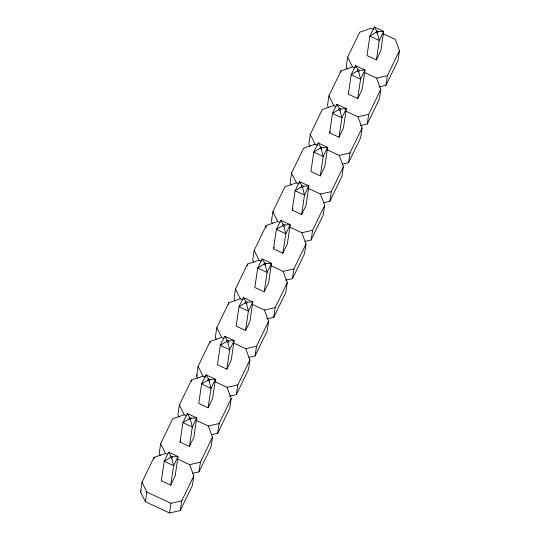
<?xml version="1.0" encoding="UTF-8"?>
<svg xmlns="http://www.w3.org/2000/svg" width="540" height="540" viewBox="0 0 540 540"><rect width="100%" height="100%" fill="white"/><g stroke="black" fill="none" stroke-linecap="round" stroke-linejoin="round"><path stroke-width="0.81" d="M177.599 459.02L189.648 464.643L193.793 475.895L192.362 485.602L180.286 510.563L169.519 513L145.422 501.761L140.542 492.028L141.973 482.321L154.042 457.367L165.55 453.404L167.812 454.457M145.422 501.761L146.853 492.055L141.973 482.321M153.806 458.987L154.042 457.367M186.503 415.807L184.248 414.754L172.739 418.716L160.67 443.671L159.233 453.377L160.36 455.625M205.2 377.15L202.946 376.096L191.437 380.059L179.368 405.02L177.93 414.727L179.057 416.968M170.734 485.102L173.603 465.689L178.018 456.557L168.629 452.183L164.214 461.315L161.345 480.728L170.734 485.102L175.156 475.97L178.018 456.557L172.429 456.854L170.991 456.179L168.629 452.183M169.519 513L170.951 503.294L181.724 500.857L193.793 475.895M180.043 442.071L182.912 422.658L187.326 413.532L196.715 417.906L193.853 437.319L189.432 446.452L180.043 442.071L180.725 440.667M191.201 381.679L191.437 380.059M197.755 378.317L196.628 376.07L198.065 366.363L210.134 341.408L221.643 337.446L223.898 338.499M189.432 446.452L192.301 427.039L196.715 417.906L191.126 418.196L189.689 417.528L187.326 413.532M180.286 510.563L181.724 500.857M209.898 343.028L210.134 341.408M205.787 376.495L206.024 374.875L215.413 379.256L212.551 398.669L208.13 407.795L198.74 403.421L201.609 384.007L206.024 374.875L208.386 378.877L209.824 379.546L215.413 379.256L210.998 388.382L208.13 407.795M242.595 299.849L240.341 298.796L228.832 302.758L216.763 327.713L215.325 337.419L216.452 339.667M192.834 473.303L198.983 471.906L200.421 462.2L212.49 437.245L208.346 425.986L196.297 420.37M228.596 304.371L228.832 302.758M212.49 437.245L211.059 446.951L198.983 471.906M261.293 261.191L259.038 260.138L247.529 264.101L235.46 289.055L234.023 298.769L235.15 301.01M226.827 369.144L229.696 349.731L234.11 340.598L224.721 336.224L220.306 345.35L217.438 364.77L226.827 369.144L231.248 360.011L234.11 340.598L228.521 340.895L227.084 340.22L224.721 336.224M211.532 434.646L217.681 433.256L219.119 423.549L231.188 398.594L227.043 387.335L214.994 381.719M247.293 265.721L247.529 264.101M243.182 299.187L243.419 297.567L252.808 301.948L249.939 321.361L245.525 330.494L236.135 326.113L239.004 306.7L243.419 297.567L245.781 301.57L247.219 302.238L252.808 301.948L248.393 311.081L245.525 330.494M231.188 398.594L229.757 408.301L217.681 433.256M279.99 222.541L277.729 221.488L266.227 225.45L254.151 250.405L252.72 260.111L253.847 262.359M229.46 396.171L236.378 394.605L237.816 384.899L249.885 359.937L245.741 348.685L233.692 343.062M265.869 227.873L266.227 225.45M249.885 359.937L248.454 369.644L236.378 394.605M298.688 183.89L296.426 182.837L284.924 186.793L272.849 211.754L271.418 221.461L272.545 223.709M264.222 291.836L267.091 272.423L271.505 263.297L262.116 258.916L257.702 268.049L254.833 287.462L264.222 291.836L268.637 282.71L271.505 263.297L265.916 263.588L264.478 262.919L262.116 258.916M248.92 357.345L255.076 355.948L256.507 346.241L268.582 321.287L264.438 310.028L252.389 304.412M273.53 248.812L276.399 229.392L280.814 220.266L290.203 224.64L287.334 244.053L282.92 253.186L273.53 248.812L274.212 247.401M268.582 321.287L267.151 330.993L255.076 355.948M317.385 145.233L315.124 144.18L303.622 148.142L291.546 173.097L290.115 182.804L291.242 185.051M282.92 253.186L285.788 233.773L290.203 224.64L284.614 224.937L283.176 224.262L280.814 220.266M266.848 318.863L273.773 317.297L275.204 307.591L287.28 282.636L283.135 271.377L271.087 265.761M292.228 210.154L295.097 190.742L299.511 181.609L308.9 185.99L306.031 205.403L301.617 214.535L292.228 210.154L292.91 208.751M299.275 183.229L299.511 181.609L301.867 185.612L303.311 186.28L308.9 185.99L304.486 195.122L301.617 214.535M287.28 282.636L285.849 292.343L273.773 317.297M336.082 106.583L333.821 105.53L322.319 109.492L310.244 134.447L308.812 144.153L309.94 146.401M285.545 280.213L292.471 278.647L293.902 268.934L305.978 243.979L301.833 232.726L289.784 227.104M305.978 243.979L304.54 253.685L292.471 278.647M354.78 67.932L352.519 66.879L341.017 70.835L328.941 95.796L327.51 105.503L328.637 107.75M320.315 175.878L323.183 156.465L327.598 147.339L318.209 142.958L313.794 152.091L310.925 171.504L320.315 175.878L324.729 166.752L327.598 147.339L322.009 147.629L320.564 146.954L318.209 142.958M305.012 241.387L311.168 239.99L312.599 230.283L324.675 205.328L320.531 194.069L307.726 188.102M329.623 132.847L332.485 113.434L336.906 104.308L346.295 108.682L343.426 128.095L339.012 137.228L329.623 132.847L330.298 131.443M340.774 72.455L341.017 70.835M324.675 205.328L323.237 215.035L311.168 239.99M373.478 29.275L371.216 28.222L359.714 32.184L347.639 57.139L346.207 66.845L347.335 69.093M339.012 137.228L341.881 117.814L346.295 108.682L340.706 108.979L339.262 108.304L336.906 104.308M323.71 202.73L329.866 201.339L331.297 191.632L343.373 166.671L339.228 155.419L327.179 149.803M355.361 67.27L355.604 65.651L364.993 70.031L362.124 89.444L357.71 98.577L348.32 94.196L351.182 74.783L355.604 65.651L357.959 69.653L359.404 70.322L364.993 70.031L360.572 79.164L357.71 98.577M343.373 166.671L341.935 176.384L329.866 201.339M342.407 164.079L348.563 162.682L349.994 152.975L362.07 128.02L357.925 116.761L345.87 111.145M362.07 128.02L360.632 137.727L348.563 162.682M376.407 59.92L379.269 40.507L383.69 31.381L374.301 27L369.88 36.133L367.018 55.546L376.407 59.92L380.822 50.794L383.69 31.381L378.095 31.671L376.657 30.996L374.301 27M360.335 125.597L367.261 124.031L368.692 114.325L380.768 89.37L376.623 78.111L364.568 72.495M380.768 89.37L379.33 99.077L367.261 124.031M379.033 86.947L385.958 85.381L387.389 75.674L399.458 50.713L395.32 39.461L383.265 33.838M399.458 50.713L398.027 60.419L385.958 85.381M140.542 492.028L141.271 490.516M196.628 376.07L197.363 374.558M172.429 456.854L171.754 458.251L173.603 465.689L164.214 461.315L170.316 457.583L170.991 456.179M191.126 418.196L190.451 419.6L192.301 427.039L182.912 422.658L189.013 418.925L189.689 417.528M209.824 379.546L209.149 380.943L210.998 388.382L201.609 384.007L207.704 380.275L208.386 378.877M228.521 340.895L227.846 342.293L229.696 349.731L220.306 345.35L226.402 341.624L227.084 340.22M247.219 302.238L246.544 303.642L248.393 311.081L239.004 306.7L245.099 302.967L245.781 301.57M265.916 263.588L265.241 264.985L267.091 272.423L257.702 268.049L263.797 264.317L264.478 262.919M284.614 224.937L283.932 226.334L285.788 233.773L276.399 229.392L282.494 225.666L283.176 224.262M303.311 186.28L302.63 187.684L304.486 195.122L295.097 190.742L301.192 187.009L301.867 185.612M322.009 147.629L321.327 149.026L323.183 156.465L313.794 152.091L319.889 148.358L320.564 146.954M340.706 108.979L340.025 110.376L341.881 117.814L332.485 113.434L338.587 109.708L339.262 108.304M359.404 70.322L358.722 71.726L360.572 79.164L351.182 74.783L357.284 71.051L357.959 69.653M378.095 31.671L377.42 33.068L379.269 40.507L369.88 36.133L375.982 32.4L376.657 30.996M376.623 78.111L387.389 75.674M357.925 116.761L368.692 114.325M339.228 155.419L349.994 152.975M320.531 194.069L331.297 191.632M301.833 232.726L312.599 230.283M283.135 271.377L293.902 268.934M264.438 310.028L275.204 307.591M245.741 348.685L256.507 346.241M227.043 387.335L237.816 384.899M208.346 425.986L219.119 423.549M189.648 464.643L200.421 462.2M375.982 32.4L377.42 33.068M357.284 71.051L358.722 71.726M338.587 109.708L340.025 110.376M319.889 148.358L321.327 149.026M301.192 187.009L302.63 187.684M282.494 225.666L283.932 226.334M263.797 264.317L265.241 264.985M245.099 302.967L246.544 303.642M226.402 341.624L227.846 342.293M207.704 380.275L209.149 380.943M189.013 418.925L190.451 419.6M170.316 457.583L171.754 458.251M146.853 492.055L170.951 503.294M347.639 57.139L352.519 66.879M328.941 95.796L333.821 105.53M310.244 134.447L315.124 144.18M291.546 173.097L296.426 182.837M272.849 211.754L277.729 221.488M254.151 250.405L259.038 260.138M235.46 289.055L240.341 298.796M216.763 327.713L221.643 337.446M198.065 366.363L202.946 376.096M179.368 405.02L184.248 414.754M160.67 443.671L165.55 453.404"/></g></svg>
